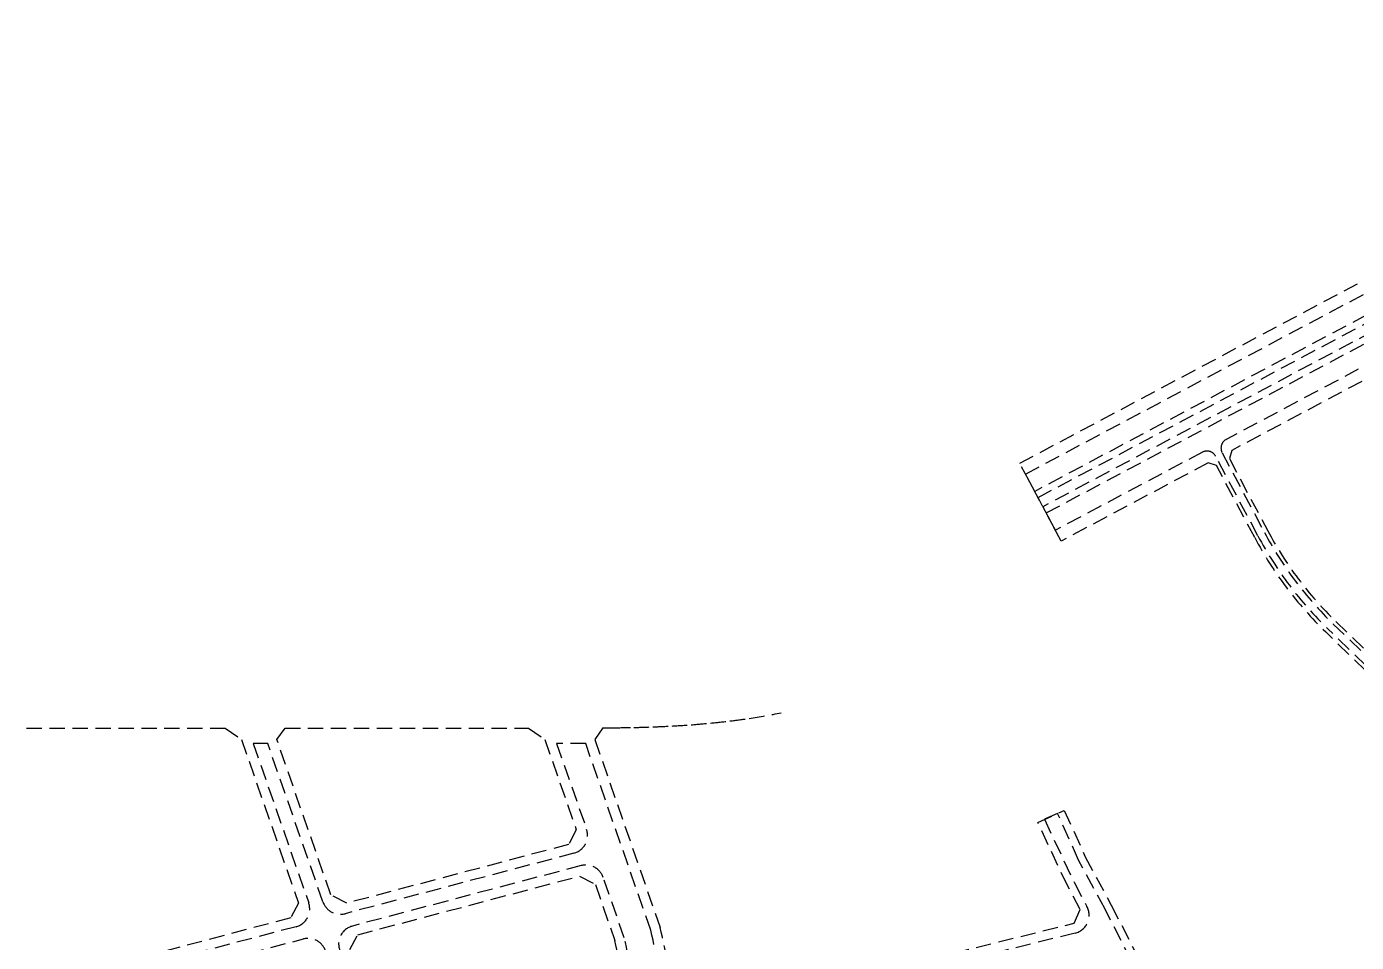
# Model space of a CAD drawing. Header units: metres. Extents: x 566631 to 571261, y 2062953 to 2068466.
# Drawn here: x 566631 to 567717, y 2066993 to 2067740 of the extents above; entities that cross this region are included whole.
import ezdxf

# ---------------------------------------------------------------- set-up
doc = ezdxf.new("R2010")
doc.units = ezdxf.units.M
doc.linetypes.add('HIDDEN', pattern=[0.375, 0.25, -0.125])
doc.layers.add('LogDg phu', color=7, linetype='CONTINUOUS')
doc.layers.add('ViaHeSphu', color=32, linetype='CONTINUOUS')

msp = doc.modelspace()

# ---------------------------------------------------------------- linework, layer by layer
at = {"layer": 'LogDg phu', "linetype": 'HIDDEN', "ltscale": 50}
for points in [[(568139, 2067724.7), (567454.3, 2067360.9), (567446.8, 2067375.1), (568112.7, 2067728.8, 0.383088)], [(567940.2, 2067010.1), (567694.1, 2067248.3, -0.078548), (567636.6, 2067324.6), (567602.1, 2067389.6, 0.414214), (567591.3, 2067392.9), (567471.2, 2067329.2), (567463.7, 2067343.3), (568146.4, 2067706)], [(568084.9, 2067351.8, 0.3857), (568089.4, 2067361.6), (568013, 2067604.9, 0.46921), (568000.1, 2067610.2), (567610.7, 2067403.3, 0.414214), (567607.4, 2067392.5), (567641.9, 2067327.4, 0.078548), (567698.2, 2067252.6), (567737.8, 2067214.3, 0.296863), (567746.3, 2067212.6), (567992.4, 2067312.4), (568084.9, 2067351.8)], [(567151.4, 2066935.3, 0.038347), (567140.7, 2067002.6), (567087.6, 2067155), (567063.8, 2067155), (567088.3, 2067084.8, -0.436946), (567077.9, 2067065.4), (566891, 2067016, -0.391841), (566873, 2067025.6), (566827.9, 2067155), (566816, 2067155), (566861.3, 2067024.9, -0.436946), (566851, 2067005.4), (566630.9, 2066947.3)], [(567533.4, 2066977.4), (567511.5, 2067020.2), (567490.2, 2067059.8), (567473, 2067097.9), (567462.2, 2067093.1), (567486.7, 2067041.1), (567497, 2067021.8, -0.489822), (567487.4, 2067000.2), (567169.9, 2066921.9, -0.462251)], [(566904.2, 2066936, -0.107451), (566901.7, 2066851.3, 0.357237), (566909.8, 2066834.1), (567085.8, 2066750.6, 0.445005), (567106.3, 2066759.2, 0.143446), (567119.1, 2066996.2), (567101.9, 2067045.7, 0.391841), (567083.9, 2067055.3), (566897, 2067005.9, 0.436946), (566886.6, 2066986.5), (566904.2, 2066936)], [(566630.9, 2066935.7), (566857, 2066995.4, -0.391841), (566875, 2066985.8)]]:
    msp.add_lwpolyline(points, format="xyb", dxfattribs=at)
at = {"layer": 'ViaHeSphu', "linetype": 'HIDDEN', "ltscale": 50}
for points in [[(567953.5, 2066993.1), (567692, 2067246.1, -0.078548), (567634, 2067323.2), (567602.7, 2067382), (567595.9, 2067384.1), (567475.9, 2067320.3), (567442.1, 2067383.9), (568113.3, 2067740.5)], [(567247.3, 2067180.1, -0.012345), (567221.2, 2067175.5, -0.00725), (567205.3, 2067173.4, -0.006375), (567189.5, 2067171.7, -0.005625), (567173.8, 2067170.3, -0.004875), (567158.1, 2067169.3, -0.004125), (567142.5, 2067168.6, -0.003375), (567127, 2067168.1, -0.002625), (567111.7, 2067167.9, -0.001224), (567101.7, 2067167.7), (567095, 2067158.2), (567148.4, 2067004.8, -0.035981), (567159, 2066940.6)]]:
    msp.add_lwpolyline(points, format="xyb", dxfattribs=at)
for points in [[(568141.1, 2067719.3), (568144.3, 2067711.4), (567461, 2067348.4), (567457, 2067355.9)], [(566879.4, 2067031.5), (566835.3, 2067158.2), (566842, 2067167.6), (567040.9, 2067167.6), (567054.2, 2067158.2), (567079.9, 2067084.5), (567073.5, 2067072.5), (566892.4, 2067024.6)]]:
    msp.add_lwpolyline(points, close=True, dxfattribs=at)
for points in [[(568083.3, 2067360.9), (568008.9, 2067597.9), (568003, 2067600.3), (567615.4, 2067394.4), (567613.3, 2067387.7), (567644.6, 2067328.8, 0.078548), (567700.3, 2067254.7), (567737.8, 2067218.4), (567746.1, 2067216.8), (567990.8, 2067316.1), (568080.2, 2067354.2)], [(567082.5, 2067046.7), (567095.5, 2067039.8), (567111.4, 2066994, -0.141812), (567099.5, 2066764), (567087.1, 2066758.9), (566917, 2066839.5), (566910.4, 2066853.5, 0.102978), (566912, 2066938), (566895, 2066986.8), (566901.4, 2066998.8)]]:
    msp.add_lwpolyline(points, format="xyb", close=True, dxfattribs=at)
for points in [[(566630.9, 2067167.6), (566793.2, 2067167.6), (566806.4, 2067158.2), (566853, 2067024.6), (566846.6, 2067012.6), (566630.9, 2066955.6)], [(567169.8, 2066930.1), (567486.5, 2067008.2), (567491.5, 2067019.4), (567481.3, 2067038.4), (567456.8, 2067090.6), (567478.5, 2067100.4), (567495.6, 2067062.4), (567516.8, 2067023), (567538.9, 2066979.9)]]:
    msp.add_lwpolyline(points, dxfattribs=at)

doc.saveas('drawing.dxf')
